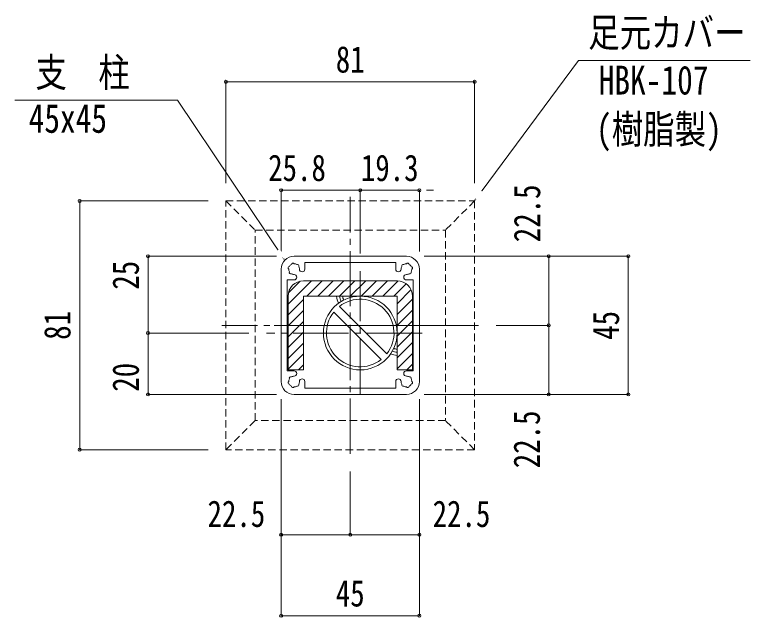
# Model space of a CAD drawing. Units: millimetres at full size; details may follow other scales. Extents: x -1603 to 1599, y -1129 to 1133.
# Drawn here: x -948.3 to -469.1, y -731.9 to -339.5 of the extents above; entities that cross this region are included whole.
import ezdxf
from ezdxf.enums import TextEntityAlignment as Align

# ---------------------------------------------------------------- set-up
doc = ezdxf.new("R2010")
doc.units = ezdxf.units.MM
doc.header["$LTSCALE"] = 4
doc.header["$PDMODE"] = 32
doc.header["$PDSIZE"] = 2
doc.linetypes.add('CHAIN2', pattern=[12, 9, -1, 1, -1])
doc.linetypes.add('DASHED1', pattern=[1.8, 1.2, -0.6])
for name, color, linetype, lineweight in [('0-0_0', 7, 'Continuous', 18), ('0-1_1手摺寸法', 3, 'Continuous', 18), ('0-3_2隠れ', 6, 'DASHED1', 18), ('0-5_3中心線', 2, 'CHAIN2', 18), ('0-6_41ｱﾙﾐ', 6, 'Continuous', 18), ('0-7_42ｱﾙﾐ部品', 6, 'Continuous', 18), ('1-1_アンカー', 4, 'Continuous', 9)]:
    doc.layers.add(name, color=color, linetype=linetype, lineweight=lineweight)
doc.styles.add('ＭＳ ゴシック', font='')
doc.styles.get('ＭＳ ゴシック').set_extended_font_data('MS Gothic')

msp = doc.modelspace()

# ---------------------------------------------------------------- linework, layer by layer
at = {"layer": '0-0_0'}
for points in [[(-648.666, -460.767), (-580.913, -369.251), (-469.089, -369.251)], [(-772.206, -499.227), (-842.217, -395.23), (-948.251, -395.23)]]:
    msp.add_lwpolyline(points, dxfattribs=at)
at = {"layer": '0-1_1手摺寸法'}
for p, q in [((-810.666, -449.267), (-810.666, -383.198)), ((-810.666, -383.198), (-648.666, -383.198)), ((-653.266, -383.198), (-806.066, -383.198)), ((-648.666, -449.267), (-648.666, -383.198)), ((-774.666, -493.667), (-774.666, -453.817)), ((-723.166, -453.817), (-774.666, -453.817)), ((-770.066, -453.817), (-727.766, -453.817)), ((-727.766, -453.817), (-732.366, -453.817)), ((-723.166, -494.96), (-723.166, -453.817)), ((-723.166, -494.96), (-723.166, -453.817)), ((-684.666, -493.667), (-684.666, -453.817)), ((-680.066, -453.817), (-675.466, -453.817)), ((-822.166, -460.767), (-905.932, -460.767)), ((-905.932, -622.767), (-905.932, -460.767)), ((-905.932, -465.367), (-905.932, -618.167)), ((-777.766, -496.767), (-861.379, -496.767)), ((-861.379, -496.767), (-861.379, -546.767)), ((-681.566, -496.767), (-600.416, -496.767)), ((-681.566, -496.767), (-548.547, -496.767)), ((-600.416, -541.767), (-600.416, -496.767)), ((-548.547, -586.767), (-548.547, -496.767)), ((-861.379, -542.167), (-861.379, -501.367)), ((-600.416, -501.367), (-600.416, -537.167)), ((-548.547, -501.367), (-548.547, -582.167)), ((-634.552, -541.767), (-600.416, -541.767)), ((-634.552, -541.767), (-600.416, -541.767)), ((-600.416, -586.767), (-600.416, -541.767)), ((-795.74, -546.767), (-861.379, -546.767)), ((-795.74, -546.767), (-861.379, -546.767)), ((-861.379, -586.767), (-861.379, -546.767)), ((-600.416, -546.367), (-600.416, -582.167)), ((-861.379, -551.367), (-861.379, -582.167)), ((-777.766, -586.767), (-861.379, -586.767)), ((-681.566, -586.767), (-600.416, -586.767)), ((-681.566, -586.767), (-548.547, -586.767)), ((-774.666, -589.867), (-774.666, -730.86)), ((-774.666, -589.867), (-774.666, -678.14)), ((-684.666, -589.867), (-684.666, -730.86)), ((-684.666, -589.867), (-684.666, -678.14)), ((-822.166, -622.767), (-905.932, -622.767)), ((-729.666, -636.881), (-729.666, -678.14)), ((-729.666, -636.881), (-729.666, -678.14)), ((-774.666, -678.14), (-729.666, -678.14)), ((-734.266, -678.14), (-770.066, -678.14)), ((-729.666, -678.14), (-684.666, -678.14)), ((-689.266, -678.14), (-725.066, -678.14)), ((-774.666, -730.86), (-684.666, -730.86)), ((-689.266, -730.86), (-770.066, -730.86))]:
    msp.add_line(p, q, dxfattribs=at)
msp.add_lwpolyline([(-684.666, -453.817), (-723.166, -453.817), (-684.666, -453.817)], dxfattribs=at)
for centre, radius, start, end in [((-730.276, -522.767), 8.327, 180, 213.214), ((-730.276, -522.767), 6.327, 180, 213.117), ((-730.276, -522.767), 4.327, 180, 215.15), ((-699.166, -552.981), 8.327, 240.328, 270), ((-699.166, -552.981), 6.327, 240.966, 270), ((-699.166, -552.981), 4.327, 239.984, 270)]:
    msp.add_arc(centre, radius, start, end, dxfattribs=at)
for p in [(-810.666, -383.198), (-648.666, -383.198), (-774.666, -453.817), (-723.166, -453.817), (-684.666, -453.817), (-905.932, -460.767), (-861.379, -496.767), (-600.416, -496.767), (-548.547, -496.767), (-600.416, -541.767), (-861.379, -546.767), (-861.379, -586.767), (-600.416, -586.767), (-548.547, -586.767), (-905.932, -622.767), (-774.666, -678.14), (-729.666, -678.14), (-684.666, -678.14), (-774.666, -730.86), (-684.666, -730.86)]:
    msp.add_point(p, dxfattribs=at)
at = {"layer": '0-3_2隠れ'}
for p, q in [((-810.666, -460.767), (-791.666, -479.767)), ((-810.666, -622.767), (-810.666, -460.767)), ((-810.666, -460.767), (-648.666, -460.767)), ((-648.666, -460.767), (-667.666, -479.767)), ((-648.666, -460.767), (-648.666, -622.767)), ((-791.666, -479.767), (-667.666, -479.767)), ((-791.666, -603.767), (-791.666, -479.767)), ((-667.666, -479.767), (-667.666, -603.767)), ((-791.666, -603.767), (-810.666, -622.767)), ((-667.666, -603.767), (-791.666, -603.767)), ((-648.666, -622.767), (-667.666, -603.767)), ((-648.666, -622.767), (-810.666, -622.767))]:
    msp.add_line(p, q, dxfattribs=at)
at = {"layer": '0-5_3中心線'}
for p, q in [((-729.666, -625.381), (-729.666, -458.153)), ((-723.166, -587.074), (-723.166, -506.46)), ((-646.052, -541.767), (-813.28, -541.767)), ((-677.859, -541.767), (-779.24, -541.767)), ((-682.859, -546.767), (-784.24, -546.767))]:
    msp.add_line(p, q, dxfattribs=at)
at = {"layer": '0-6_41ｱﾙﾐ'}
for p, q in [((-705.886, -560.387), (-736.786, -529.486)), ((-709.546, -564.048), (-740.447, -533.147))]:
    msp.add_line(p, q, dxfattribs=at)
msp.add_circle((-723.166, -546.767), 24, dxfattribs=at)
for start, end in [(321.756, 128.244), (141.756, 308.244)]:
    msp.add_arc((-723.166, -546.767), 22.003, start, end, dxfattribs=at)
at = {"layer": '0-7_42ｱﾙﾐ部品'}
for p, q in [((-766.266, -496.767), (-693.066, -496.767)), ((-759.266, -500.767), (-700.066, -500.767)), ((-759.266, -500.767), (-759.266, -505.167)), ((-700.066, -500.767), (-700.066, -505.167)), ((-774.666, -505.167), (-774.666, -578.367)), ((-684.666, -505.167), (-684.666, -578.367)), ((-766.266, -512.167), (-770.666, -512.167)), ((-770.666, -512.167), (-770.666, -571.367)), ((-693.066, -512.167), (-688.666, -512.167)), ((-688.666, -512.167), (-688.666, -571.367)), ((-766.266, -571.367), (-770.666, -571.367)), ((-693.066, -571.367), (-688.666, -571.367)), ((-759.266, -582.767), (-759.266, -578.367)), ((-766.266, -586.767), (-693.066, -586.767))]:
    msp.add_line(p, q, dxfattribs=at)
msp.add_lwpolyline([(-759.266, -582.767), (-700.066, -582.767), (-700.066, -578.367)], dxfattribs=at)
for centre, radius, start, end in [((-766.266, -505.167), 8.4, 90, 180), ((-693.066, -505.167), 8.4, 0, 90), ((-766.266, -505.167), 3.5, 135, 149.641), ((-766.266, -505.167), 3.5, 120.359, 135), ((-767.043, -502.269), 1, 105, 172.976), ((-767.043, -502.269), 1, 37.024, 105), ((-766.266, -505.167), 3.5, 75, 89.641), ((-766.266, -505.167), 3.5, 60.359, 75), ((-764.145, -503.046), 1, 45, 112.976), ((-764.145, -503.046), 1, 337.024, 45), ((-695.188, -503.046), 1, 135, 202.976), ((-695.188, -503.046), 1, 67.024, 135), ((-693.066, -505.167), 3.5, 105, 119.641), ((-693.066, -505.167), 3.5, 90.359, 105), ((-692.29, -502.269), 1, 75, 142.976), ((-692.29, -502.269), 1, 7.024, 75), ((-693.066, -505.167), 3.5, 45, 59.641), ((-693.066, -505.167), 3.5, 30.359, 45), ((-769.164, -504.39), 1, 165, 232.976), ((-769.164, -504.39), 1, 97.024, 165), ((-766.266, -505.167), 3.5, 180.359, 195), ((-766.266, -505.167), 3.5, 195, 209.641), ((-768.388, -507.288), 1, 157.024, 225), ((-766.266, -505.167), 3.5, 15, 29.641), ((-766.266, -505.167), 3.5, 0.359, 15), ((-761.016, -505.167), 1.75, 180, 0), ((-698.316, -505.167), 1.75, 180, 0), ((-693.066, -505.167), 3.5, 165, 179.641), ((-693.066, -505.167), 3.5, 150.359, 165), ((-690.945, -507.288), 1, 315, 22.976), ((-690.168, -504.39), 1, 15, 82.976), ((-693.066, -505.167), 3.5, 330.359, 345), ((-693.066, -505.167), 3.5, 345, 359.641), ((-690.168, -504.39), 1, 307.024, 15), ((-768.388, -507.288), 1, 225, 292.976), ((-766.266, -505.167), 3.5, 240.359, 255), ((-766.266, -505.167), 3.5, 255, 270), ((-766.266, -510.417), 1.75, 270, 90), ((-693.066, -510.417), 1.75, 90, 270), ((-693.066, -505.167), 3.5, 270, 285), ((-693.066, -505.167), 3.5, 285, 299.641), ((-690.945, -507.288), 1, 247.024, 315), ((-766.266, -578.367), 3.5, 105, 119.641), ((-766.266, -578.367), 3.5, 90, 105), ((-766.266, -573.117), 1.75, 270, 90), ((-693.066, -573.117), 1.75, 90, 270), ((-693.066, -578.367), 3.5, 75, 90), ((-693.066, -578.367), 3.5, 60.359, 75), ((-766.266, -578.367), 8.4, 180, 270), ((-769.164, -579.144), 1, 127.024, 195), ((-769.164, -579.144), 1, 195, 262.976), ((-766.266, -578.367), 3.5, 165, 179.641), ((-766.266, -578.367), 3.5, 150.359, 165), ((-768.388, -576.246), 1, 135, 202.976), ((-768.388, -576.246), 1, 67.024, 135), ((-766.266, -578.367), 3.5, 330.359, 345), ((-766.266, -578.367), 3.5, 345, 359.641), ((-761.016, -578.367), 1.75, 0, 180), ((-698.316, -578.367), 1.75, 0, 180), ((-693.066, -578.367), 3.5, 180.359, 195), ((-693.066, -578.367), 3.5, 195, 209.641), ((-693.066, -578.367), 8.4, 270, 0), ((-690.945, -576.246), 1, 45, 112.976), ((-690.945, -576.246), 1, 337.024, 45), ((-690.168, -579.144), 1, 277.024, 345), ((-693.066, -578.367), 3.5, 15, 29.641), ((-693.066, -578.367), 3.5, 0.359, 15), ((-690.168, -579.144), 1, 345, 52.976), ((-766.266, -578.367), 3.5, 210.359, 225), ((-766.266, -578.367), 3.5, 225, 239.641), ((-767.043, -581.265), 1, 187.024, 255), ((-767.043, -581.265), 1, 255, 322.976), ((-766.266, -578.367), 3.5, 270.359, 285), ((-766.266, -578.367), 3.5, 285, 299.641), ((-764.145, -580.488), 1, 247.024, 315), ((-764.145, -580.488), 1, 315, 22.976), ((-695.188, -580.488), 1, 157.024, 225), ((-695.188, -580.488), 1, 225, 292.976), ((-693.066, -578.367), 3.5, 240.359, 255), ((-693.066, -578.367), 3.5, 255, 269.641), ((-692.29, -581.265), 1, 217.024, 285), ((-692.29, -581.265), 1, 285, 352.976), ((-693.066, -578.367), 3.5, 300.359, 315), ((-693.066, -578.367), 3.5, 315, 329.641)]:
    msp.add_arc(centre, radius, start, end, dxfattribs=at)
at = {"layer": '1-1_アンカー'}
for p, q in [((-770.166, -527.946), (-754.987, -512.767)), ((-769.902, -520.611), (-762.322, -513.031)), ((-760.166, -512.767), (-699.166, -512.767)), ((-757.916, -522.767), (-747.916, -512.767)), ((-750.845, -522.767), (-740.845, -512.767)), ((-743.774, -522.767), (-733.774, -512.767)), ((-729.632, -522.767), (-719.632, -512.767)), ((-715.49, -522.767), (-705.49, -512.767)), ((-708.418, -522.767), (-698.479, -512.827)), ((-701.347, -522.767), (-693.296, -514.716)), ((-699.166, -527.657), (-690.115, -518.606)), ((-770.166, -570.767), (-770.166, -522.767)), ((-770.166, -535.018), (-760.166, -525.018)), ((-760.166, -570.767), (-760.166, -522.767)), ((-760.166, -522.767), (-699.166, -522.767)), ((-737.166, -522.767), (-699.166, -522.767)), ((-699.166, -522.767), (-699.166, -570.767)), ((-699.166, -534.728), (-689.166, -524.728)), ((-689.166, -522.767), (-689.166, -570.767)), ((-699.134, -541.767), (-689.166, -531.799)), ((-769.845, -541.767), (-760.166, -532.088)), ((-762.774, -541.767), (-760.166, -539.16)), ((-692.063, -541.767), (-689.166, -538.87)), ((-770.166, -542.088), (-769.845, -541.767)), ((-770.166, -549.16), (-762.774, -541.767)), ((-770.166, -556.231), (-760.166, -546.231)), ((-699.166, -541.799), (-699.134, -541.767)), ((-699.166, -548.87), (-692.063, -541.767)), ((-699.166, -555.941), (-689.166, -545.941)), ((-770.166, -563.302), (-760.166, -553.302)), ((-699.166, -563.012), (-689.166, -553.012)), ((-770.166, -570.373), (-760.166, -560.373)), ((-699.166, -570.084), (-689.166, -560.084)), ((-763.49, -570.767), (-760.166, -567.444)), ((-692.779, -570.767), (-689.166, -567.154)), ((-770.166, -570.767), (-760.166, -570.767)), ((-699.166, -570.767), (-689.166, -570.767))]:
    msp.add_line(p, q, dxfattribs=at)
for points in [[(-736.703, -522.767), (-729.666, -515.731), (-726.703, -512.767)], [(-722.56, -522.767), (-718.166, -518.373), (-712.56, -512.767)]]:
    msp.add_lwpolyline(points, dxfattribs=at)
for centre, start, end in [((-760.166, -522.767), 90, 180), ((-699.166, -522.767), 0, 90)]:
    msp.add_arc(centre, 10, start, end, dxfattribs=at)

# ---------------------------------------------------------------- texts
at = {"layer": '0-0_0', "style": 'ＭＳ ゴシック', "width": 0.8}
for s, p in [('足元カバー', (-574.664, -366.108)), ('支\u3000柱', (-934.75, -392.088)), ('HBK-107', (-567.824, -397.093)), ('45x45', (-939.183, -422.02)), ('(樹脂製)', (-569.555, -429.1))]:
    msp.add_text(s, height=18.77, dxfattribs=at).set_placement(p, align=Align.BOTTOM_LEFT)
at = {"layer": '0-1_1手摺寸法', "color": 7, "style": 'ＭＳ ゴシック', "width": 0.8}
for s, p in [('81', (-739.087, -382.38)), ('25.8', (-783.145, -452.998)), ('19.3', (-722.758, -452.998)), ('22.5', (-822.642, -678.222)), ('22.5', (-676.003, -678.254)), ('45', (-739.087, -730.041))]:
    msp.add_text(s, height=17.27, dxfattribs=at).set_placement(p, align=Align.BOTTOM_LEFT)
for s, p in [('22.5', (-600.754, -487.662)), ('25', (-862.198, -518.542)), ('81', (-906.751, -551.188)), ('45', (-549.366, -551.188)), ('20', (-862.198, -585)), ('22.5', (-600.949, -634.82))]:
    msp.add_text(s, height=17.27, rotation=90, dxfattribs=at).set_placement(p, align=Align.BOTTOM_LEFT)

# ---------------------------------------------------------------- next in the draw order: wipeouts: each hides what was drawn before it
for points in [[(-645.095, -453.608), (-642.862, -455.262), (-648.666, -460.767), (-648.666, -460.767)], [(-777.758, -493.468), (-775.453, -491.916), (-772.206, -499.227), (-772.206, -499.227)]]:
    msp.add_wipeout(points)

doc.saveas('drawing.dxf')
